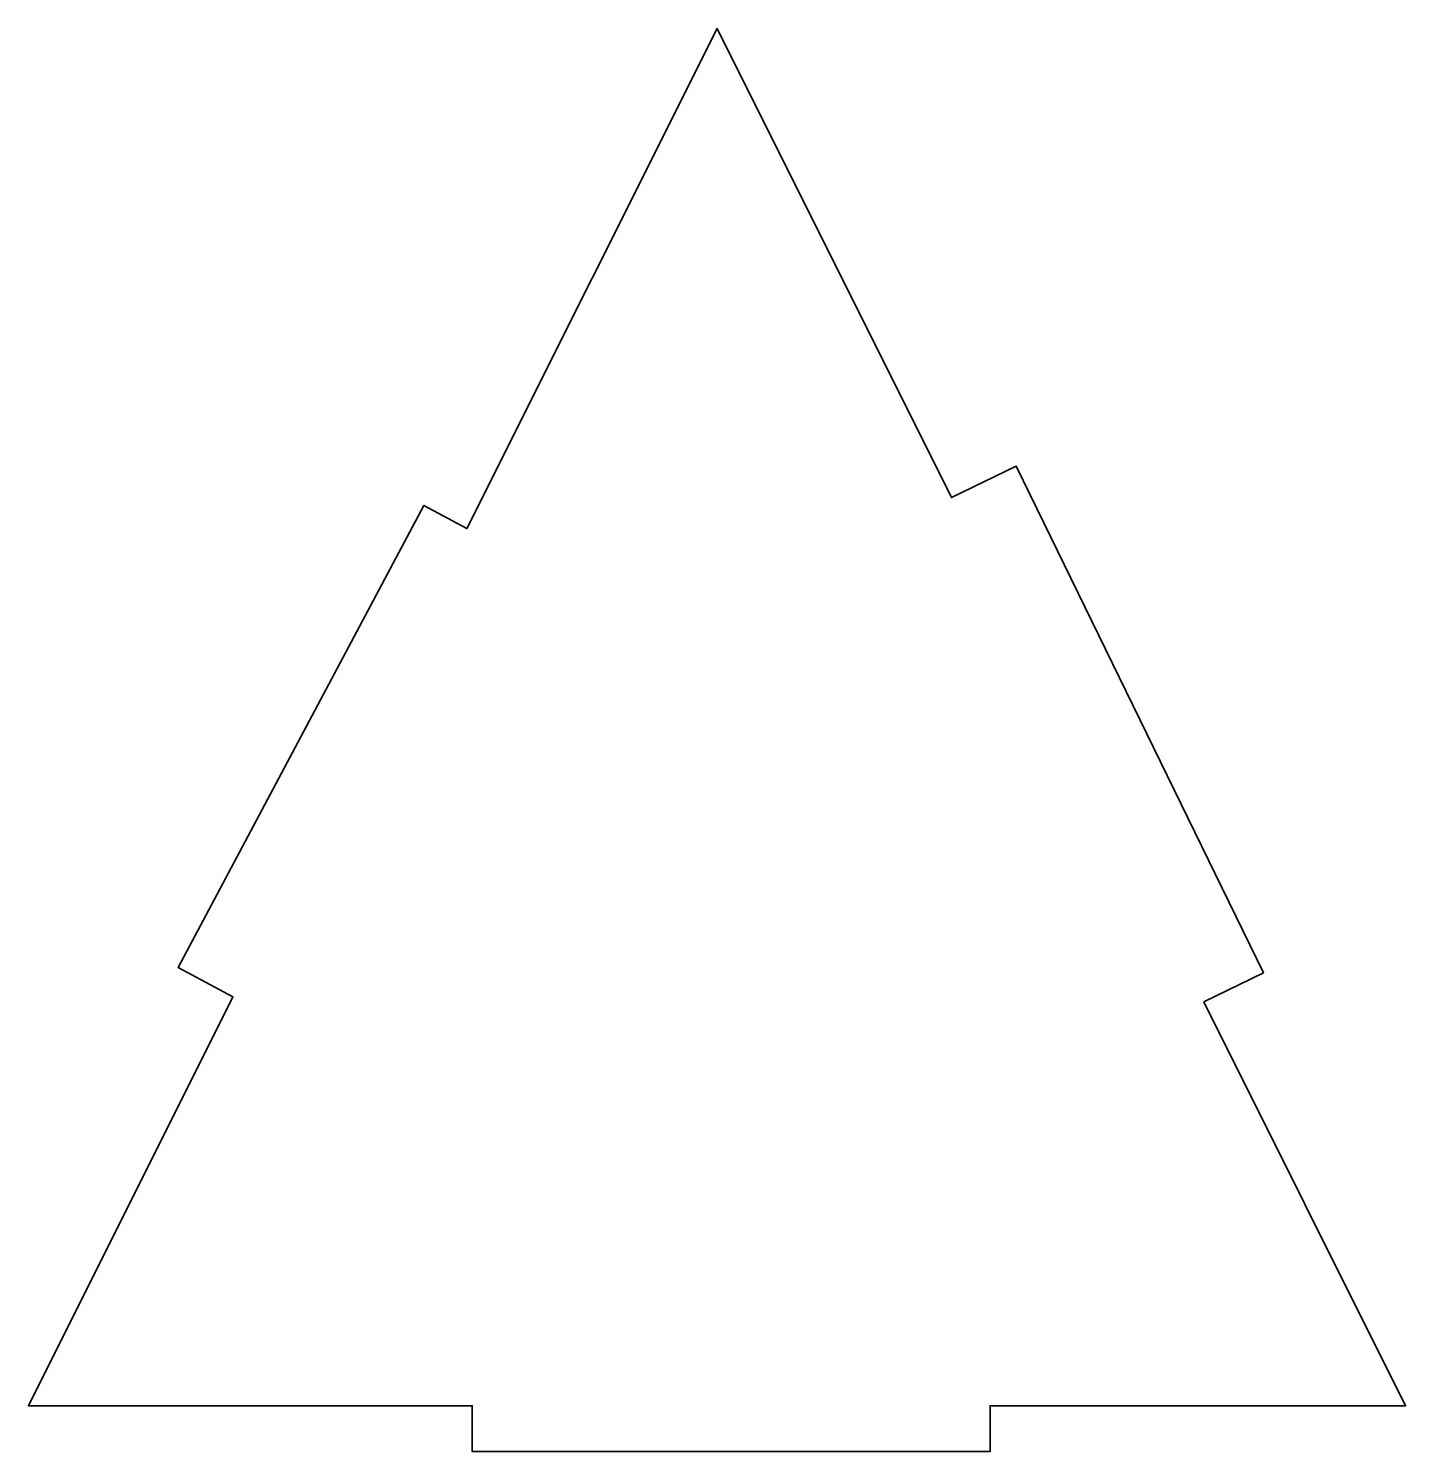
# Model space of a CAD drawing. Header units: inches. Extents: x 3.27 to 4.84, y -7.64 to -6.01.
import ezdxf

# ---------------------------------------------------------------- set-up
doc = ezdxf.new("R2010")
doc.units = ezdxf.units.IN
doc.header["$MEASUREMENT"] = 0
doc.layers.add('Layer 1', color=7, linetype='Continuous')

msp = doc.modelspace()

# ---------------------------------------------------------------- linework, layer by layer
at = {"layer": 'Layer 1', "color": 179, "lineweight": 35, "true_color": 0x231f20}
msp.add_lwpolyline([(4.6102, -7.1231), (4.6783, -7.0899), (4.3965, -6.5122), (4.3227, -6.5482), (4.0553, -6.0133), (3.7702, -6.5834), (3.721, -6.5572), (3.4409, -7.0839), (3.5034, -7.1171), (3.5034, -7.1171), (3.2703, -7.5833), (3.7762, -7.5833), (3.7762, -7.6356), (4.3667, -7.6356), (4.3667, -7.5833), (4.8403, -7.5833), (4.6102, -7.1231)], dxfattribs=at)

doc.saveas('drawing.dxf')
